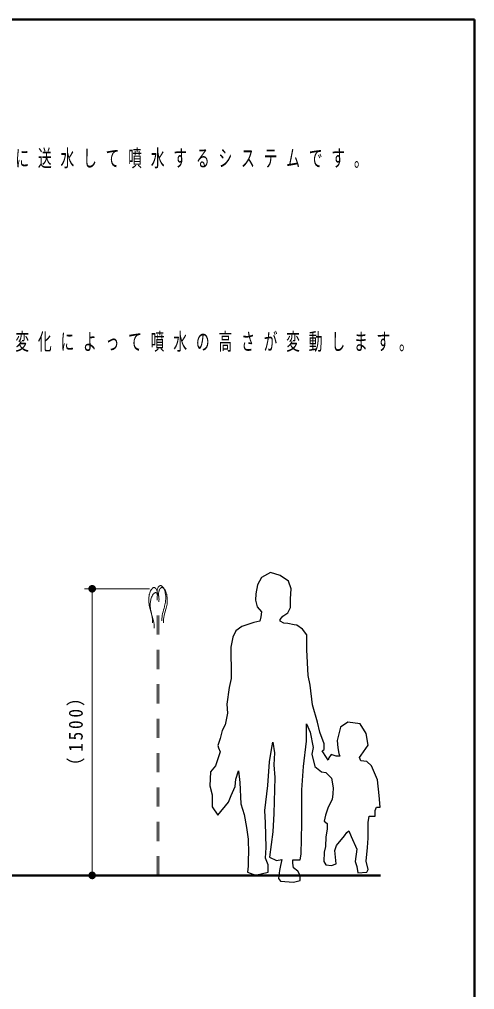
# Model space of a CAD drawing. Units: millimetres on the paper. Extents: x -385 to 0, y -594 to 267.
# Drawn here: x -59.5 to 0, y -453.9 to -327 of the extents above; entities that cross this region are included whole.
import ezdxf

# ---------------------------------------------------------------- set-up
doc = ezdxf.new("R2010")
doc.units = ezdxf.units.MM
doc.linetypes.add('USER1', pattern=[4.5, 2.5, -2])
for name, color, linetype, lineweight in [('1_40', 7, 'Continuous', 25), ('CLASS1', 7, 'Continuous', 13), ('LY_3', 7, 'Continuous', 13)]:
    doc.layers.add(name, color=color, linetype=linetype, lineweight=lineweight)
doc.styles.add('ＭＳ ゴシック', font='')
doc.styles.get('ＭＳ ゴシック').set_extended_font_data('MS Gothic')

# ---------------------------------------------------------------- blocks, each defined once
blk = doc.blocks.new('filled_dot')
at = {"color": 0, "linetype": 'Continuous', "lineweight": -2, "const_width": 1.25}
blk.add_lwpolyline([(-0.625, 0, 1), (0.625, 0, 1)], format="xyb", close=True, dxfattribs=at)

msp = doc.modelspace()

# ---------------------------------------------------------------- linework, layer by layer
at = {"layer": '1_40'}
for p, q in [((-26.686, -399.379), (-27.859, -400.038)), ((-25.44, -399.745), (-26.686, -399.379)), ((-24.341, -400.478), (-25.44, -399.745)), ((-28.371, -400.991), (-28.591, -402.163)), ((-27.859, -400.038), (-28.371, -400.991)), ((-23.975, -401.504), (-24.341, -400.478)), ((-28.591, -402.163), (-28.665, -402.969)), ((-24.048, -402.822), (-23.975, -401.504)), ((-28.665, -402.969), (-28.445, -403.848)), ((-24.048, -403.922), (-24.048, -402.822)), ((-28.445, -403.848), (-27.859, -404.508)), ((-27.859, -404.508), (-27.932, -405.167)), ((-25.074, -405.094), (-24.415, -404.654)), ((-24.415, -404.654), (-24.048, -403.922)), ((-28.884, -405.9), (-30.423, -406.413)), ((-28.078, -405.753), (-28.884, -405.9)), ((-27.932, -405.167), (-28.078, -405.753)), ((-25.44, -405.534), (-25.074, -405.094)), ((-25.44, -405.753), (-25.44, -405.534)), ((-24.928, -405.973), (-25.44, -405.753)), ((-24.415, -406.047), (-24.928, -405.973)), ((-23.609, -406.193), (-24.415, -406.047)), ((-31.229, -406.999), (-31.596, -407.805)), ((-30.423, -406.413), (-31.229, -406.999)), ((-23.242, -406.266), (-23.609, -406.193)), ((-22.509, -406.779), (-23.242, -406.266)), ((-21.923, -407.512), (-22.509, -406.779)), ((-31.596, -407.805), (-31.889, -409.124)), ((-21.923, -409.49), (-21.923, -407.512)), ((-31.889, -409.124), (-31.889, -410.003)), ((-21.777, -412.861), (-21.923, -409.49)), ((-31.889, -410.003), (-31.815, -412.055)), ((-31.815, -412.055), (-31.815, -413.228)), ((-31.815, -413.228), (-32.108, -414.4)), ((-21.484, -414.107), (-21.777, -412.861)), ((-32.108, -414.4), (-32.402, -416.598)), ((-21.191, -416.671), (-21.484, -414.107)), ((-32.402, -416.598), (-32.328, -417.771)), ((-20.531, -418.943), (-21.191, -416.671)), ((-32.328, -417.771), (-32.621, -419.309)), ((-32.988, -420.042), (-33.281, -421.068)), ((-32.621, -419.309), (-32.988, -420.042)), ((-21.997, -421.434), (-21.997, -419.163)), ((-21.997, -419.163), (-21.484, -420.262)), ((-20.238, -420.262), (-20.531, -418.943)), ((-17.527, -419.602), (-17.966, -421.361)), ((-16.574, -418.943), (-17.527, -419.602)), ((-14.962, -419.163), (-16.574, -418.943)), ((-14.156, -420.408), (-14.962, -419.163)), ((-33.281, -421.068), (-33.574, -422.02)), ((-21.484, -420.262), (-21.117, -422.24)), ((-19.652, -421.801), (-20.238, -420.262)), ((-17.966, -421.361), (-17.893, -422.314)), ((-13.936, -421.947), (-14.156, -420.408)), ((-33.574, -422.02), (-33.501, -422.314)), ((-33.501, -422.314), (-33.281, -422.827)), ((-26.833, -424.145), (-26.54, -422.533)), ((-26.54, -422.533), (-26.393, -421.581)), ((-26.393, -421.581), (-26.173, -422.973)), ((-22.363, -424.732), (-21.997, -421.434)), ((-21.117, -422.24), (-21.264, -423.12)), ((-19.945, -422.68), (-19.652, -422.533)), ((-19.359, -423.559), (-19.945, -422.68)), ((-19.652, -422.533), (-19.652, -421.801)), ((-17.893, -422.314), (-17.747, -423.046)), ((-14.816, -423.266), (-13.936, -421.947)), ((-33.281, -422.827), (-33.867, -424.658)), ((-26.173, -422.973), (-26.246, -424.512)), ((-21.264, -423.12), (-20.897, -424.732)), ((-19.139, -423.926), (-19.359, -423.559)), ((-19.066, -423.633), (-19.139, -423.926)), ((-18.772, -423.193), (-19.066, -423.633)), ((-18.113, -423.413), (-18.772, -423.193)), ((-17.6, -423.413), (-18.113, -423.413)), ((-17.747, -423.046), (-17.6, -423.413)), ((-15.035, -423.559), (-14.816, -423.266)), ((-14.889, -423.999), (-15.035, -423.559)), ((-33.867, -424.658), (-34.527, -425.464)), ((-27.053, -427.223), (-26.833, -424.145)), ((-26.246, -424.512), (-26.1, -426.197)), ((-22.583, -427.809), (-22.363, -424.732)), ((-20.897, -424.732), (-20.018, -425.464)), ((-14.083, -424.072), (-14.889, -423.999)), ((-13.497, -424.658), (-14.083, -424.072)), ((-12.691, -426.49), (-13.497, -424.658)), ((-34.527, -425.464), (-34.6, -427.296)), ((-31.302, -427.37), (-31.229, -426.417)), ((-31.229, -426.417), (-30.863, -425.318)), ((-30.863, -425.318), (-30.716, -426.857)), ((-26.1, -426.197), (-26.246, -430.887)), ((-20.018, -425.464), (-19.432, -425.538)), ((-19.432, -425.538), (-18.699, -426.27)), ((-18.699, -426.27), (-18.479, -427.516)), ((-12.471, -428.542), (-12.691, -426.49)), ((-34.6, -427.296), (-34.307, -428.469)), ((-31.815, -428.542), (-31.302, -427.37)), ((-30.716, -426.857), (-30.57, -429.641)), ((-27.419, -430.52), (-27.053, -427.223)), ((-18.479, -427.516), (-18.553, -428.322)), ((-34.307, -428.469), (-34.307, -430.007)), ((-32.182, -429.421), (-31.815, -428.542)), ((-22.583, -432.206), (-22.583, -427.809)), ((-18.553, -428.322), (-18.626, -429.055)), ((-12.324, -430.081), (-12.471, -428.542)), ((-34.307, -430.007), (-33.574, -431.107)), ((-33.574, -431.107), (-32.182, -429.421)), ((-30.57, -429.641), (-30.13, -431.033)), ((-19.139, -430.081), (-19.505, -431.107)), ((-18.626, -429.055), (-19.139, -430.081)), ((-12.984, -430.52), (-12.837, -430.081)), ((-12.837, -430.081), (-12.324, -430.081)), ((-30.13, -431.033), (-29.837, -432.719)), ((-27.346, -432.132), (-27.419, -430.52)), ((-26.246, -430.887), (-26.393, -433.305)), ((-19.505, -431.107), (-19.652, -431.913)), ((-13.936, -432.059), (-13.79, -431.253)), ((-13.79, -431.253), (-12.984, -431.253)), ((-12.984, -431.253), (-12.984, -430.52)), ((-29.837, -432.719), (-29.617, -434.257)), ((-27.272, -435.357), (-27.346, -432.132)), ((-22.656, -436.236), (-22.583, -432.206)), ((-19.652, -431.913), (-19.285, -432.206)), ((-19.285, -432.206), (-19.285, -432.938)), ((-13.936, -434.111), (-13.936, -432.059)), ((-26.393, -433.305), (-26.833, -436.602)), ((-19.432, -433.964), (-19.505, -435.21)), ((-19.285, -432.938), (-19.432, -433.964)), ((-18.04, -435.063), (-17.014, -433.818)), ((-17.014, -433.818), (-16.721, -433.378)), ((-16.721, -433.378), (-16.428, -433.158)), ((-16.428, -433.158), (-16.135, -433.891)), ((-16.135, -433.891), (-15.402, -435.576)), ((-14.01, -435.357), (-13.936, -434.111)), ((-29.617, -434.257), (-29.544, -436.089)), ((-27.346, -436.749), (-27.272, -435.357)), ((-19.505, -435.21), (-19.652, -435.943)), ((-18.26, -435.723), (-18.04, -435.063)), ((-14.156, -437.115), (-14.01, -435.357)), ((-29.544, -436.089), (-29.617, -436.822)), ((-26.833, -436.602), (-25.88, -437.042)), ((-22.803, -436.969), (-22.656, -436.236)), ((-19.652, -435.943), (-19.725, -437.188)), ((-18.113, -437.482), (-18.26, -435.723)), ((-15.402, -435.576), (-15.622, -437.188)), ((-29.617, -437.775), (-29.69, -438.581)), ((-29.617, -436.822), (-29.617, -437.775)), ((-26.979, -437.628), (-27.346, -436.749)), ((-26.979, -438.581), (-26.979, -437.628)), ((-25.88, -437.042), (-25.221, -436.895)), ((-25.367, -437.701), (-25.514, -438.361)), ((-25.221, -436.895), (-25.367, -437.701)), ((-23.755, -437.408), (-23.755, -436.969)), ((-23.755, -436.969), (-22.803, -436.969)), ((-23.682, -437.994), (-23.755, -437.408)), ((-19.725, -437.188), (-19.432, -437.628)), ((-19.432, -437.628), (-18.699, -437.701)), ((-18.699, -437.701), (-18.113, -437.482)), ((-15.622, -437.188), (-15.402, -437.848)), ((-15.402, -437.848), (-15.255, -438.654)), ((-13.936, -438.214), (-14.156, -437.115)), ((-29.69, -438.581), (-28.665, -438.947)), ((-28.665, -438.947), (-26.979, -438.581)), ((-25.514, -438.361), (-25.66, -439.387)), ((-23.096, -438.434), (-23.682, -437.994)), ((-22.803, -439.02), (-23.096, -438.434)), ((-22.803, -439.68), (-22.803, -439.02)), ((-15.255, -438.654), (-14.083, -438.581)), ((-14.083, -438.581), (-13.936, -438.214)), ((-25.66, -439.387), (-25.367, -439.753)), ((-25.367, -439.753), (-23.682, -439.9)), ((-23.682, -439.9), (-22.803, -439.68))]:
    msp.add_line(p, q, dxfattribs=at)
at = {"layer": '1_40', "color": 4, "linetype": 'USER1', "lineweight": 13}
for p, q in [((-41.247, -401.136), (-41.184, -401.088)), ((-41.184, -401.088), (-41.116, -401.063)), ((-41.116, -401.063), (-41.076, -401.06)), ((-41.076, -401.06), (-41.052, -401.062)), ((-41.052, -401.062), (-41.011, -401.074)), ((-41.011, -401.074), (-40.969, -401.093)), ((-40.969, -401.093), (-40.929, -401.119)), ((-42.545, -402.333), (-42.566, -402.455)), ((-42.531, -402.263), (-42.545, -402.333)), ((-42.514, -402.182), (-42.531, -402.263)), ((-42.478, -402.044), (-42.514, -402.182)), ((-42.433, -401.908), (-42.478, -402.044)), ((-42.376, -401.778), (-42.433, -401.908)), ((-42.305, -401.653), (-42.376, -401.778)), ((-42.216, -401.535), (-42.305, -401.653)), ((-42.155, -401.471), (-42.216, -401.535)), ((-42.105, -402.324), (-42.176, -402.449)), ((-42.134, -401.45), (-42.155, -401.471)), ((-42.095, -401.417), (-42.134, -401.45)), ((-42.016, -402.206), (-42.105, -402.324)), ((-42.055, -401.387), (-42.095, -401.417)), ((-42.015, -401.361), (-42.055, -401.387)), ((-41.955, -402.141), (-42.016, -402.206)), ((-41.973, -401.342), (-42.015, -401.361)), ((-41.932, -401.33), (-41.973, -401.342)), ((-41.934, -402.121), (-41.955, -402.141)), ((-41.895, -402.088), (-41.934, -402.121)), ((-41.908, -401.328), (-41.932, -401.33)), ((-41.868, -401.331), (-41.908, -401.328)), ((-41.855, -402.058), (-41.895, -402.088)), ((-41.8, -401.357), (-41.868, -401.331)), ((-41.815, -402.032), (-41.855, -402.058)), ((-41.773, -402.013), (-41.815, -402.032)), ((-41.737, -401.405), (-41.8, -401.357)), ((-41.732, -402.001), (-41.773, -402.013)), ((-41.678, -401.469), (-41.737, -401.405)), ((-41.708, -401.999), (-41.732, -402.001)), ((-41.668, -402.002), (-41.708, -401.999)), ((-41.626, -401.546), (-41.678, -401.469)), ((-41.6, -402.028), (-41.668, -402.002)), ((-41.58, -401.629), (-41.626, -401.546)), ((-41.537, -402.075), (-41.6, -402.028)), ((-41.558, -401.678), (-41.58, -401.629)), ((-41.525, -401.764), (-41.558, -401.678)), ((-41.478, -402.14), (-41.537, -402.075)), ((-41.486, -401.908), (-41.525, -401.764)), ((-41.521, -401.92), (-41.517, -401.781)), ((-41.515, -402.057), (-41.521, -401.92)), ((-41.517, -401.781), (-41.498, -401.64)), ((-41.501, -402.194), (-41.515, -402.057)), ((-41.492, -402.273), (-41.501, -402.194)), ((-41.498, -401.64), (-41.459, -401.495)), ((-41.467, -402.049), (-41.486, -401.908)), ((-41.483, -402.462), (-41.469, -402.326)), ((-41.426, -402.217), (-41.478, -402.14)), ((-41.469, -402.326), (-41.463, -402.188)), ((-41.463, -402.188), (-41.467, -402.049)), ((-41.459, -401.495), (-41.426, -401.41)), ((-41.426, -401.41), (-41.404, -401.361)), ((-41.38, -402.3), (-41.426, -402.217)), ((-41.404, -401.361), (-41.358, -401.278)), ((-41.358, -402.349), (-41.38, -402.3)), ((-41.358, -401.278), (-41.306, -401.201)), ((-41.325, -402.434), (-41.358, -402.349)), ((-41.321, -402.188), (-41.317, -402.049)), ((-41.315, -402.326), (-41.321, -402.188)), ((-41.317, -402.049), (-41.298, -401.908)), ((-41.301, -402.462), (-41.315, -402.326)), ((-41.306, -401.201), (-41.247, -401.136)), ((-41.298, -401.908), (-41.259, -401.764)), ((-41.259, -401.764), (-41.226, -401.678)), ((-41.226, -401.678), (-41.204, -401.629)), ((-41.204, -401.629), (-41.158, -401.546)), ((-41.158, -401.546), (-41.106, -401.469)), ((-41.106, -401.469), (-41.047, -401.405)), ((-41.047, -401.405), (-40.984, -401.357)), ((-40.984, -401.357), (-40.916, -401.331)), ((-40.929, -401.119), (-40.889, -401.149)), ((-40.916, -401.331), (-40.876, -401.328)), ((-40.889, -401.149), (-40.85, -401.182)), ((-40.876, -401.328), (-40.852, -401.33)), ((-40.852, -401.33), (-40.811, -401.342)), ((-40.85, -401.182), (-40.829, -401.202)), ((-40.829, -401.202), (-40.768, -401.267)), ((-40.811, -401.342), (-40.769, -401.361)), ((-40.769, -401.361), (-40.729, -401.387)), ((-40.768, -401.267), (-40.679, -401.385)), ((-40.729, -401.387), (-40.689, -401.417)), ((-40.689, -401.417), (-40.65, -401.45)), ((-40.679, -401.385), (-40.608, -401.51)), ((-40.65, -401.45), (-40.629, -401.471)), ((-40.629, -401.471), (-40.568, -401.535)), ((-40.608, -401.51), (-40.551, -401.64)), ((-40.568, -401.535), (-40.479, -401.653)), ((-40.551, -401.64), (-40.506, -401.775)), ((-40.506, -401.775), (-40.47, -401.913)), ((-40.479, -401.653), (-40.408, -401.778)), ((-40.47, -401.913), (-40.453, -401.994)), ((-40.453, -401.994), (-40.439, -402.065)), ((-40.439, -402.065), (-40.418, -402.186)), ((-40.418, -402.186), (-40.4, -402.309)), ((-40.408, -401.778), (-40.351, -401.908)), ((-40.4, -402.309), (-40.387, -402.431)), ((-40.351, -401.908), (-40.306, -402.044)), ((-40.306, -402.044), (-40.27, -402.182)), ((-40.27, -402.182), (-40.253, -402.263)), ((-40.253, -402.263), (-40.239, -402.333)), ((-40.239, -402.333), (-40.218, -402.455)), ((-42.605, -402.822), (-42.609, -402.945)), ((-42.609, -402.945), (-42.609, -403.016)), ((-42.609, -403.016), (-42.606, -403.123)), ((-42.606, -403.123), (-42.592, -403.308)), ((-42.597, -402.699), (-42.605, -402.822)), ((-42.584, -402.577), (-42.597, -402.699)), ((-42.592, -403.308), (-42.569, -403.492)), ((-42.566, -402.455), (-42.584, -402.577)), ((-42.569, -403.492), (-42.538, -403.675)), ((-42.405, -403.493), (-42.409, -403.615)), ((-42.409, -403.615), (-42.409, -403.687)), ((-42.397, -403.37), (-42.405, -403.493)), ((-42.384, -403.248), (-42.397, -403.37)), ((-42.366, -403.125), (-42.384, -403.248)), ((-42.345, -403.004), (-42.366, -403.125)), ((-42.331, -402.933), (-42.345, -403.004)), ((-42.314, -402.852), (-42.331, -402.933)), ((-42.278, -402.714), (-42.314, -402.852)), ((-42.233, -402.579), (-42.278, -402.714)), ((-42.176, -402.449), (-42.233, -402.579)), ((-41.492, -402.541), (-41.483, -402.462)), ((-41.492, -438.995), (-41.492, -402.541)), ((-41.286, -402.579), (-41.325, -402.434)), ((-41.292, -402.541), (-41.301, -402.462)), ((-41.292, -403.212), (-41.283, -403.133)), ((-41.292, -438.995), (-41.292, -403.212)), ((-41.267, -402.72), (-41.286, -402.579)), ((-41.283, -403.133), (-41.269, -402.996)), ((-41.269, -402.996), (-41.263, -402.859)), ((-41.263, -402.859), (-41.267, -402.72)), ((-40.485, -403.59), (-40.529, -403.772)), ((-40.446, -403.407), (-40.485, -403.59)), ((-40.415, -403.224), (-40.446, -403.407)), ((-40.392, -403.04), (-40.415, -403.224)), ((-40.378, -402.855), (-40.392, -403.04)), ((-40.387, -402.431), (-40.379, -402.554)), ((-40.379, -402.554), (-40.375, -402.676)), ((-40.375, -402.748), (-40.378, -402.855)), ((-40.375, -402.676), (-40.375, -402.748)), ((-40.215, -403.492), (-40.246, -403.675)), ((-40.218, -402.455), (-40.2, -402.577)), ((-40.192, -403.308), (-40.215, -403.492)), ((-40.2, -402.577), (-40.187, -402.699)), ((-40.178, -403.123), (-40.192, -403.308)), ((-40.187, -402.699), (-40.179, -402.822)), ((-40.179, -402.822), (-40.175, -402.945)), ((-40.175, -403.016), (-40.178, -403.123)), ((-40.175, -402.945), (-40.175, -403.016)), ((-42.538, -403.675), (-42.499, -403.858)), ((-42.499, -403.858), (-42.455, -404.04)), ((-42.455, -404.04), (-42.428, -404.145)), ((-42.428, -404.145), (-42.389, -404.285)), ((-42.409, -403.687), (-42.406, -403.794)), ((-42.406, -403.794), (-42.392, -403.979)), ((-42.392, -403.979), (-42.369, -404.163)), ((-42.389, -404.285), (-42.322, -404.524)), ((-42.369, -404.163), (-42.338, -404.346)), ((-42.338, -404.346), (-42.299, -404.529)), ((-42.322, -404.524), (-42.255, -404.763)), ((-42.299, -404.529), (-42.255, -404.711)), ((-42.255, -404.711), (-42.228, -404.816)), ((-42.255, -404.763), (-42.195, -405.002)), ((-42.228, -404.816), (-42.189, -404.955)), ((-40.789, -404.734), (-40.838, -404.974)), ((-40.729, -404.494), (-40.789, -404.734)), ((-40.662, -404.255), (-40.729, -404.494)), ((-40.595, -404.016), (-40.662, -404.255)), ((-40.556, -403.877), (-40.595, -404.016)), ((-40.529, -404.763), (-40.589, -405.002)), ((-40.529, -403.772), (-40.556, -403.877)), ((-40.462, -404.524), (-40.529, -404.763)), ((-40.395, -404.285), (-40.462, -404.524)), ((-40.356, -404.145), (-40.395, -404.285)), ((-40.329, -404.04), (-40.356, -404.145)), ((-40.285, -403.858), (-40.329, -404.04)), ((-40.246, -403.675), (-40.285, -403.858)), ((-42.195, -405.002), (-42.146, -405.242)), ((-42.189, -404.955), (-42.122, -405.194)), ((-42.146, -405.242), (-42.113, -405.484)), ((-42.122, -405.194), (-42.055, -405.433)), ((-42.113, -405.484), (-42.103, -405.626)), ((-42.103, -405.626), (-42.102, -405.657)), ((-42.102, -405.931), (-42.103, -405.963)), ((-42.102, -405.657), (-42.101, -405.712)), ((-42.101, -405.877), (-42.102, -405.931)), ((-42.101, -405.712), (-42.1, -405.767)), ((-42.1, -405.822), (-42.101, -405.877)), ((-42.1, -405.767), (-42.1, -405.822)), ((-42.055, -405.433), (-41.995, -405.673)), ((-41.995, -405.673), (-41.946, -405.913)), ((-41.946, -405.913), (-41.913, -406.155)), ((-41.913, -406.155), (-41.903, -406.297)), ((-40.882, -405.389), (-40.884, -405.444)), ((-40.884, -405.444), (-40.884, -405.499)), ((-40.884, -405.499), (-40.884, -405.553)), ((-40.884, -405.553), (-40.883, -405.608)), ((-40.883, -405.608), (-40.882, -405.663)), ((-40.881, -405.357), (-40.882, -405.389)), ((-40.882, -405.663), (-40.881, -405.695)), ((-40.871, -405.216), (-40.881, -405.357)), ((-40.838, -404.974), (-40.871, -405.216)), ((-40.682, -405.657), (-40.684, -405.712)), ((-40.684, -405.712), (-40.684, -405.767)), ((-40.684, -405.767), (-40.684, -405.822)), ((-40.684, -405.822), (-40.683, -405.877)), ((-40.683, -405.877), (-40.682, -405.931)), ((-40.681, -405.626), (-40.682, -405.657)), ((-40.682, -405.931), (-40.681, -405.963)), ((-40.671, -405.484), (-40.681, -405.626)), ((-40.638, -405.242), (-40.671, -405.484)), ((-40.589, -405.002), (-40.638, -405.242)), ((-41.903, -406.297), (-41.902, -406.328)), ((-41.902, -406.602), (-41.903, -406.634)), ((-41.902, -406.328), (-41.901, -406.383)), ((-41.901, -406.547), (-41.902, -406.602)), ((-41.901, -406.383), (-41.9, -406.438)), ((-41.9, -406.492), (-41.901, -406.547)), ((-41.9, -406.438), (-41.9, -406.492))]:
    msp.add_line(p, q, dxfattribs=at)
at = {"layer": '1_40', "lineweight": 13}
for p, q in [((-42.492, -401.495), (-51.001, -401.495)), ((-50.001, -438.995), (-50.001, -401.495)), ((-47.532, -438.995), (-47.208, -438.995))]:
    msp.add_line(p, q, dxfattribs=at)
at = {"layer": '1_40', "lineweight": 50}
msp.add_line((-12.288, -438.995), (-127.539, -438.995), dxfattribs=at)
at = {"layer": 'LY_3', "lineweight": 50}
for p, q in [((0, -327), (-385, -327)), ((0, -594), (0, -327))]:
    msp.add_line(p, q, dxfattribs=at)

# ---------------------------------------------------------------- block references
at = {"layer": '1_40', "lineweight": 13, "xscale": 0.4, "yscale": 0.4}
for p, rotation in [((-50.001, -401.495), 270), ((-50.001, -438.995), 90)]:
    msp.add_blockref('filled_dot', p, dxfattribs=dict(at, rotation=rotation))

# ---------------------------------------------------------------- texts
at = {"layer": '1_40', "insert": (-51.001, -419.835), "char_height": 1.833, "attachment_point": 8, "rotation": 90, "style": 'ＭＳ ゴシック'}
msp.add_mtext('\\T1.33;\\W0.9;（1500）', dxfattribs=at)
at = {"layer": 'CLASS1', "char_height": 2.199, "attachment_point": 1, "style": 'ＭＳ ゴシック'}
for s, insert in [('\\T1.64;\\W0.6;・一次側の給水（散水栓）などから、水道圧を利用してデッキに配置されたノズルに送水して噴水するシステムです。', (-169.252, -344.051)), ('\\T1.64;\\W0.6;・各電磁弁の開いているタイミングにより、噴水の出る場所が変化し、噴出水量の変化によって噴水の高さが変動します。', (-169.252, -368.051))]:
    msp.add_mtext(s, dxfattribs=dict(at, insert=insert))

doc.saveas('drawing.dxf')
